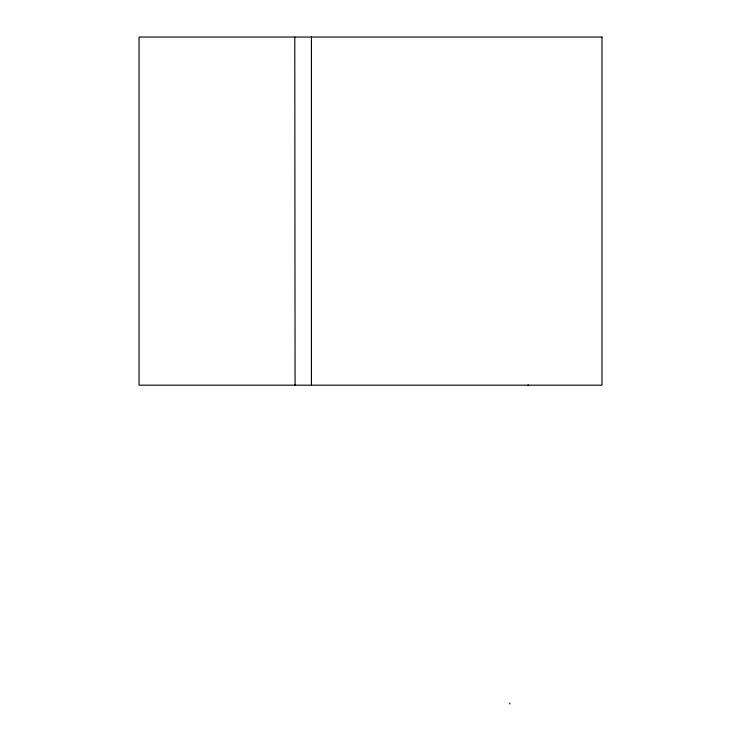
<?xml version="1.0" encoding="UTF-8"?>
<svg xmlns="http://www.w3.org/2000/svg" width="741" height="741" viewBox="0 0 741 741"><rect width="100%" height="100%" fill="white"/><g stroke="black" fill="none" stroke-linecap="round" stroke-linejoin="round"><path stroke-width="1.11" d="M294.788 37.05L295.066 385.172M527.907 385.172L528.685 385.172M509.882 702.987L509.882 703.95M311.442 37.05L311.442 385.172M601.97 37.05L139.03 37.05L139.03 385.181L601.97 385.172L601.97 37.05"/></g></svg>
